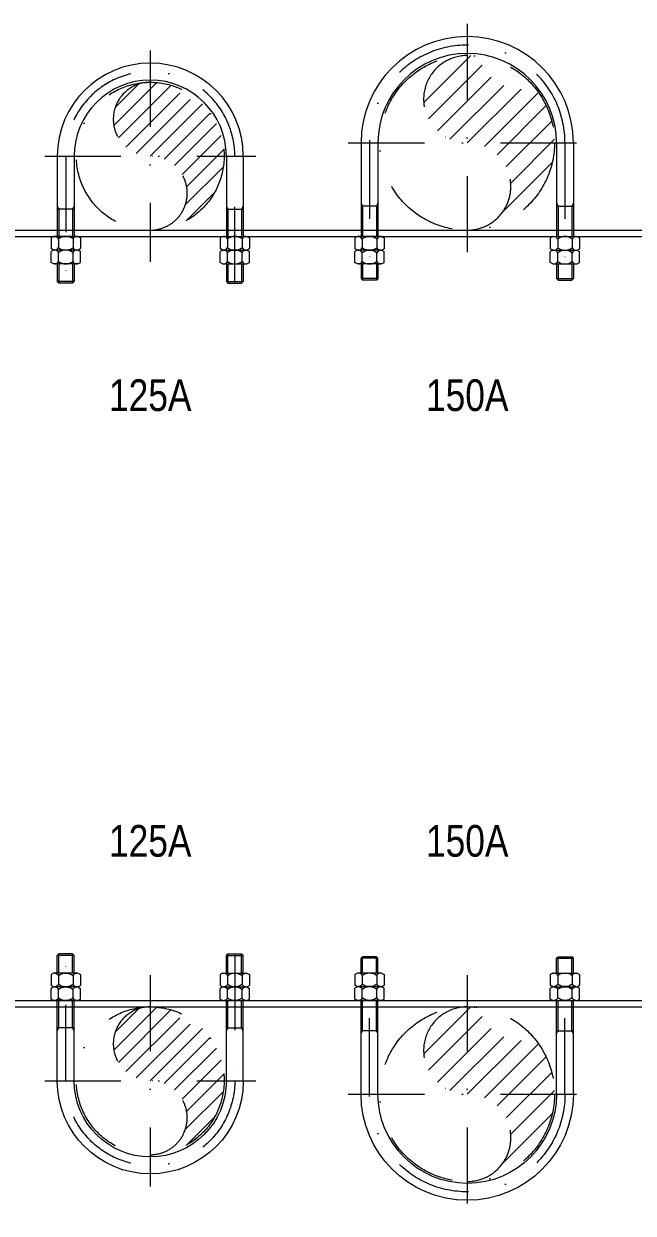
# Model space of a CAD drawing. Extents: x 0 to 90799, y 0 to 77868.
# Drawn here: x 19619 to 20195, y 10632 to 11758 of the extents above; entities that cross this region are included whole.
import ezdxf
from ezdxf.enums import TextEntityAlignment as Align

# ---------------------------------------------------------------- set-up
doc = ezdxf.new("R2010")
doc.units = 0
doc.header["$LTSCALE"] = 30
doc.header["$MEASUREMENT"] = 0
doc.linetypes.add('DGN Style 4', pattern=[4.8, 2.4, -1.2, 0, -1.2])
for name, color, linetype, lineweight in [('L(c)', 1, 'DGN Style 4', 5), ('L(txt)', 2, 'Continuous', 13), ('m_a1', 6, 'Continuous', 5)]:
    doc.layers.add(name, color=color, linetype=linetype, lineweight=lineweight)
doc.styles.add('Style-ENGINEERING', font='ENGINEERING.shx')

# ---------------------------------------------------------------- blocks, each defined once
blk = doc.blocks.new('*U1383')
for p, q in [((-88, 16), (-88, -59.9)), ((-72, 16), (-72, -59.9)), ((72, 16), (72, -59.9)), ((88, 16), (88, -59.9)), ((-88, -31.2), (-86.5, -34)), ((-72, -31.2), (-73.5, -34)), ((72, -31.2), (73.5, -34)), ((88, -31.2), (86.5, -34)), ((-72, -34), (-88, -34)), ((-86.5, -34), (-86.5, -59.9)), ((-73.5, -34), (-73.5, -59.9)), ((72, -34), (88, -34)), ((73.5, -34), (73.5, -59.9)), ((86.5, -34), (86.5, -59.9)), ((7.3, -53.5), (7.8, -53)), ((-91.5, -59.9), (-93.9, -61.3)), ((-93.9, -61.3), (-93.9, -71.5)), ((-68.5, -59.9), (-91.5, -59.9)), ((-86.9, -62.3), (-86.9, -70.5)), ((-73.1, -62.3), (-73.1, -70.5)), ((-68.5, -59.9), (-66.1, -61.3)), ((-66.1, -61.3), (-66.1, -71.5)), ((68.5, -59.9), (66.1, -61.3)), ((66.1, -61.3), (66.1, -71.5)), ((68.5, -59.9), (91.5, -59.9)), ((73.1, -62.3), (73.1, -70.5)), ((86.9, -62.3), (86.9, -70.5)), ((91.5, -59.9), (93.9, -61.3)), ((93.9, -61.3), (93.9, -71.5)), ((-91.5, -72.9), (-93.9, -71.5)), ((-91.5, -72.9), (-93.9, -74.3)), ((-93.9, -84.5), (-93.9, -74.3)), ((-68.5, -72.9), (-91.5, -72.9)), ((-68.5, -72.9), (-91.5, -72.9)), ((-86.9, -83.5), (-86.9, -75.3)), ((-73.1, -83.5), (-73.1, -75.3)), ((-68.5, -72.9), (-66.1, -71.5)), ((-68.5, -72.9), (-66.1, -74.3)), ((-66.1, -84.5), (-66.1, -74.3)), ((68.5, -72.9), (66.1, -71.5)), ((68.5, -72.9), (66.1, -74.3)), ((66.1, -84.5), (66.1, -74.3)), ((68.5, -72.9), (91.5, -72.9)), ((68.5, -72.9), (91.5, -72.9)), ((73.1, -83.5), (73.1, -75.3)), ((86.9, -83.5), (86.9, -75.3)), ((91.5, -72.9), (93.9, -71.5)), ((91.5, -72.9), (93.9, -74.3)), ((93.9, -84.5), (93.9, -74.3)), ((-91.5, -85.9), (-93.9, -84.5)), ((-68.5, -85.9), (-91.5, -85.9)), ((-88, -85.9), (-88, -102.5)), ((-86.5, -85.9), (-86.5, -104)), ((-73.5, -85.9), (-73.5, -104)), ((-72, -85.9), (-72, -102.5)), ((-68.5, -85.9), (-66.1, -84.5)), ((68.5, -85.9), (66.1, -84.5)), ((68.5, -85.9), (91.5, -85.9)), ((72, -85.9), (72, -102.5)), ((73.5, -85.9), (73.5, -104)), ((86.5, -85.9), (86.5, -104)), ((88, -85.9), (88, -102.5)), ((91.5, -85.9), (93.9, -84.5)), ((-88, -102.5), (-86.5, -104)), ((-72, -102.5), (-88, -102.5)), ((-73.5, -104), (-86.5, -104)), ((-72, -102.5), (-73.5, -104)), ((72, -102.5), (73.5, -104)), ((72, -102.5), (88, -102.5)), ((73.5, -104), (86.5, -104)), ((88, -102.5), (86.5, -104))]:
    blk.add_line(p, q)
for centre, radius, start, end in [((0, 16), 88, 0, 180), ((0, 16), 72, 0, 180), ((-90.4, -63.6), 3.7, 20.57, 90), ((-80, -71.1), 11.2, 51.7868, 128.2132), ((-69.6, -63.6), 3.7, 90, 159.43), ((69.6, -63.6), 3.7, 20.57, 90), ((80, -71.1), 11.2, 51.7868, 128.2132), ((90.4, -63.6), 3.7, 90, 159.43), ((-90.4, -69.2), 3.7, 270, 339.43), ((-90.4, -76.6), 3.7, 20.57, 90), ((-80, -61.7), 11.2, 231.7868, 308.2132), ((-80, -84.1), 11.2, 51.7868, 128.2132), ((-69.6, -69.2), 3.7, 200.57, 270), ((-69.6, -76.6), 3.7, 90, 159.43), ((69.6, -69.2), 3.7, 270, 339.43), ((69.6, -76.6), 3.7, 20.57, 90), ((80, -61.7), 11.2, 231.7868, 308.2132), ((80, -84.1), 11.2, 51.7868, 128.2132), ((90.4, -69.2), 3.7, 200.57, 270), ((90.4, -76.6), 3.7, 90, 159.43), ((-90.4, -82.2), 3.7, 270, 339.43), ((-80, -74.7), 11.2, 231.7868, 308.2132), ((-69.6, -82.2), 3.7, 200.57, 270), ((69.6, -82.2), 3.7, 270, 339.43), ((80, -74.7), 11.2, 231.7868, 308.2132), ((90.4, -82.2), 3.7, 200.57, 270)]:
    blk.add_arc(centre, radius, start, end)
blk = doc.blocks.new('*U1382')
at = {"layer": 'L(c)'}
for p, q in [((-80, 16), (-80, -104)), ((80, -104), (80, 16))]:
    blk.add_line(p, q, dxfattribs=at)
blk.add_arc((0, 16), 80, 0, 180, dxfattribs=at)
at = {"layer": 'm_a1'}
blk.add_blockref('*U1383', (0, 0), dxfattribs=at)
blk = doc.blocks.new('*U1385')
for p, q in [((-52, 24.7), (-11.3, 65.4)), ((-50.7, 41.8), (-28.7, 63.8)), ((-47.8, 13.1), (2, 62.8)), ((-40.6, 4.4), (13.4, 58.4)), ((-30.8, -1.6), (23.3, 52.5)), ((-17.6, -4.3), (31.8, 45.2)), ((-4.4, -6.9), (39.1, 36.6)), ((5.4, -12.9), (45.1, 26.7)), ((12.6, -21.6), (49.5, 15.3)), ((16.8, -33.2), (52, 2)), ((15.5, -50.3), (51.6, -14.3)), ((16.3, -65.4), (43.5, -38.2))]:
    blk.add_line(p, q)
blk = doc.blocks.new('*U1384')
blk.add_circle((0, 0), 69.9)
for centre, start, end in [((0, 34.9), 89.9989, 270.0011), ((0, -35), 270.0011, 89.9989)]:
    blk.add_arc(centre, 35, start, end)
blk.add_blockref('*U1385', (17.6, 4.2))
blk = doc.blocks.new('*U1381')
at = {"layer": 'L(c)'}
for p, q in [((0, 110), (0, -89.8)), ((-99.9, 10.1), (99.9, 10.1))]:
    blk.add_line(p, q, dxfattribs=at)
blk.add_blockref('*U1384', (0, 10.1))
at = {"layer": 'm_a1'}
blk.add_blockref('*U1382', (0, -5.9), dxfattribs=at)
blk = doc.blocks.new('*U1388')
for p, q in [((-100.5, 14.8), (-100.5, -73.8)), ((-84.5, 14.8), (-84.5, -73.8)), ((84.5, 14.8), (84.5, -73.8)), ((100.5, 14.8), (100.5, -73.8)), ((-100.5, -42.5), (-99, -45.2)), ((-84.5, -42.5), (-86, -45.2)), ((84.5, -42.5), (86, -45.2)), ((100.5, -42.5), (99, -45.2)), ((-84.5, -45.2), (-100.5, -45.2)), ((-99, -45.2), (-99, -73.8)), ((-86, -45.2), (-86, -73.8)), ((84.5, -45.2), (100.5, -45.2)), ((86, -45.2), (86, -73.8)), ((99, -45.2), (99, -73.8)), ((8.5, -67.4), (9, -66.8)), ((-104, -73.8), (-106.4, -75.2)), ((-106.4, -75.2), (-106.4, -85.5)), ((-81, -73.8), (-104, -73.8)), ((-99.4, -76.2), (-99.4, -84.4)), ((-85.6, -76.2), (-85.6, -84.4)), ((-81, -73.8), (-78.6, -75.2)), ((-78.6, -75.2), (-78.6, -85.5)), ((81, -73.8), (78.6, -75.2)), ((78.6, -75.2), (78.6, -85.5)), ((81, -73.8), (104, -73.8)), ((85.6, -76.2), (85.6, -84.4)), ((99.4, -76.2), (99.4, -84.4)), ((104, -73.8), (106.4, -75.2)), ((106.4, -75.2), (106.4, -85.5)), ((-104, -86.8), (-106.4, -85.5)), ((-104, -86.8), (-106.4, -88.2)), ((-106.4, -98.5), (-106.4, -88.2)), ((-81, -86.8), (-104, -86.8)), ((-81, -86.8), (-104, -86.8)), ((-99.4, -97.4), (-99.4, -89.2)), ((-85.6, -97.4), (-85.6, -89.2)), ((-81, -86.8), (-78.6, -85.5)), ((-81, -86.8), (-78.6, -88.2)), ((-78.6, -98.5), (-78.6, -88.2)), ((81, -86.8), (78.6, -85.5)), ((81, -86.8), (78.6, -88.2)), ((78.6, -98.5), (78.6, -88.2)), ((81, -86.8), (104, -86.8)), ((81, -86.8), (104, -86.8)), ((85.6, -97.4), (85.6, -89.2)), ((99.4, -97.4), (99.4, -89.2)), ((104, -86.8), (106.4, -85.5)), ((104, -86.8), (106.4, -88.2)), ((106.4, -98.5), (106.4, -88.2)), ((-104, -99.8), (-106.4, -98.5)), ((-81, -99.8), (-104, -99.8)), ((-100.5, -99.8), (-100.5, -113.7)), ((-99, -99.8), (-99, -115.2)), ((-86, -99.8), (-86, -115.2)), ((-84.5, -99.8), (-84.5, -113.7)), ((-81, -99.8), (-78.6, -98.5)), ((81, -99.8), (78.6, -98.5)), ((81, -99.8), (104, -99.8)), ((84.5, -99.8), (84.5, -113.7)), ((86, -99.8), (86, -115.2)), ((99, -99.8), (99, -115.2)), ((100.5, -99.8), (100.5, -113.7)), ((104, -99.8), (106.4, -98.5)), ((-100.5, -113.7), (-99, -115.2)), ((-84.5, -113.7), (-100.5, -113.7)), ((-86, -115.2), (-99, -115.2)), ((-84.5, -113.7), (-86, -115.2)), ((84.5, -113.7), (86, -115.2)), ((84.5, -113.7), (100.5, -113.7)), ((86, -115.2), (99, -115.2)), ((100.5, -113.7), (99, -115.2))]:
    blk.add_line(p, q)
for centre, radius, start, end in [((0, 14.7), 100.5, 0, 180), ((0, 14.7), 84.5, 0, 180), ((-102.9, -77.6), 3.7, 20.57, 90), ((-92.5, -85.1), 11.2, 51.7868, 128.2132), ((-82.1, -77.6), 3.7, 90, 159.43), ((82.1, -77.6), 3.7, 20.57, 90), ((92.5, -85.1), 11.2, 51.7868, 128.2132), ((102.9, -77.6), 3.7, 90, 159.43), ((-102.9, -83.2), 3.7, 270, 339.43), ((-102.9, -90.6), 3.7, 20.57, 90), ((-92.5, -75.7), 11.2, 231.7868, 308.2132), ((-92.5, -98.1), 11.2, 51.7868, 128.2132), ((-82.1, -83.2), 3.7, 200.57, 270), ((-82.1, -90.6), 3.7, 90, 159.43), ((82.1, -83.2), 3.7, 270, 339.43), ((82.1, -90.6), 3.7, 20.57, 90), ((92.5, -75.7), 11.2, 231.7868, 308.2132), ((92.5, -98.1), 11.2, 51.7868, 128.2132), ((102.9, -83.2), 3.7, 200.57, 270), ((102.9, -90.6), 3.7, 90, 159.43), ((-102.9, -96.2), 3.7, 270, 339.43), ((-92.5, -88.7), 11.2, 231.7868, 308.2132), ((-82.1, -96.2), 3.7, 200.57, 270), ((82.1, -96.2), 3.7, 270, 339.43), ((92.5, -88.7), 11.2, 231.7868, 308.2132), ((102.9, -96.2), 3.7, 200.57, 270)]:
    blk.add_arc(centre, radius, start, end)
blk = doc.blocks.new('*U1387')
at = {"layer": 'L(c)'}
for p, q in [((-92.5, 14.8), (-92.5, -115.2)), ((92.5, 14.8), (92.5, -115.2))]:
    blk.add_line(p, q, dxfattribs=at)
blk.add_arc((0, 14.7), 92.5, 0, 180, dxfattribs=at)
at = {"layer": 'm_a1'}
blk.add_blockref('*U1388', (0, 0), dxfattribs=at)
blk = doc.blocks.new('*U1390')
for p, q in [((-61.9, 29.6), (-17.3, 74.1)), ((-57.5, 14.1), (-0.1, 71.5)), ((-49, 2.8), (14.5, 66.3)), ((-37.1, -5.1), (27, 59)), ((-20.7, -8.5), (37.7, 49.9)), ((-4.3, -11.9), (46.8, 39.2)), ((7.7, -19.7), (54.1, 26.7)), ((16.1, -31), (59.3, 12.1)), ((20.5, -46.5), (61.8, -5.1)), ((12.7, -74.1), (59.8, -27))]:
    blk.add_line(p, q)
blk = doc.blocks.new('*U1389')
blk.add_circle((0, 0), 82.6)
for centre, start, end in [((0, 41.3), 89.9989, 270.0011), ((0, -41.3), 270.0011, 89.9989)]:
    blk.add_arc(centre, 41.3, start, end)
blk.add_blockref('*U1390', (20.7, 8.5))
blk = doc.blocks.new('*U1386')
at = {"layer": 'L(c)'}
for p, q in [((0, 121.3), (0, -103.9)), ((-112.6, 8.7), (112.6, 8.7))]:
    blk.add_line(p, q, dxfattribs=at)
blk.add_blockref('*U1389', (0, 8.7))
at = {"layer": 'm_a1'}
blk.add_blockref('*U1387', (0, -6), dxfattribs=at)
blk = doc.blocks.new('*U1473')
for p, q in [((-100.5, 14.8), (-100.5, -73.8)), ((-84.5, 14.8), (-84.5, -73.8)), ((84.5, 14.8), (84.5, -73.8)), ((100.5, 14.8), (100.5, -73.8)), ((-100.5, -42.5), (-99, -45.2)), ((-84.5, -42.5), (-86, -45.2)), ((84.5, -42.5), (86, -45.2)), ((100.5, -42.5), (99, -45.2)), ((-84.5, -45.2), (-100.5, -45.2)), ((-99, -45.2), (-99, -73.8)), ((-86, -45.2), (-86, -73.8)), ((84.5, -45.2), (100.5, -45.2)), ((86, -45.2), (86, -73.8)), ((99, -45.2), (99, -73.8)), ((8.5, -67.4), (9, -66.8)), ((-104, -73.8), (-106.4, -75.2)), ((-106.4, -75.2), (-106.4, -85.5)), ((-81, -73.8), (-104, -73.8)), ((-99.4, -76.2), (-99.4, -84.4)), ((-85.6, -76.2), (-85.6, -84.4)), ((-81, -73.8), (-78.6, -75.2)), ((-78.6, -75.2), (-78.6, -85.5)), ((81, -73.8), (78.6, -75.2)), ((78.6, -75.2), (78.6, -85.5)), ((81, -73.8), (104, -73.8)), ((85.6, -76.2), (85.6, -84.4)), ((99.4, -76.2), (99.4, -84.4)), ((104, -73.8), (106.4, -75.2)), ((106.4, -75.2), (106.4, -85.5)), ((-104, -86.8), (-106.4, -85.5)), ((-104, -86.8), (-106.4, -88.2)), ((-106.4, -98.5), (-106.4, -88.2)), ((-81, -86.8), (-104, -86.8)), ((-81, -86.8), (-104, -86.8)), ((-99.4, -97.4), (-99.4, -89.2)), ((-85.6, -97.4), (-85.6, -89.2)), ((-81, -86.8), (-78.6, -85.5)), ((-81, -86.8), (-78.6, -88.2)), ((-78.6, -98.5), (-78.6, -88.2)), ((81, -86.8), (78.6, -85.5)), ((81, -86.8), (78.6, -88.2)), ((78.6, -98.5), (78.6, -88.2)), ((81, -86.8), (104, -86.8)), ((81, -86.8), (104, -86.8)), ((85.6, -97.4), (85.6, -89.2)), ((99.4, -97.4), (99.4, -89.2)), ((104, -86.8), (106.4, -85.5)), ((104, -86.8), (106.4, -88.2)), ((106.4, -98.5), (106.4, -88.2)), ((-104, -99.8), (-106.4, -98.5)), ((-81, -99.8), (-104, -99.8)), ((-100.5, -99.8), (-100.5, -113.7)), ((-99, -99.8), (-99, -115.2)), ((-86, -99.8), (-86, -115.2)), ((-84.5, -99.8), (-84.5, -113.7)), ((-81, -99.8), (-78.6, -98.5)), ((81, -99.8), (78.6, -98.5)), ((81, -99.8), (104, -99.8)), ((84.5, -99.8), (84.5, -113.7)), ((86, -99.8), (86, -115.2)), ((99, -99.8), (99, -115.2)), ((100.5, -99.8), (100.5, -113.7)), ((104, -99.8), (106.4, -98.5)), ((-100.5, -113.7), (-99, -115.2)), ((-84.5, -113.7), (-100.5, -113.7)), ((-86, -115.2), (-99, -115.2)), ((-84.5, -113.7), (-86, -115.2)), ((84.5, -113.7), (86, -115.2)), ((84.5, -113.7), (100.5, -113.7)), ((86, -115.2), (99, -115.2)), ((100.5, -113.7), (99, -115.2))]:
    blk.add_line(p, q)
for centre, radius, start, end in [((0, 14.7), 100.5, 0, 180), ((0, 14.7), 84.5, 0, 180), ((-102.9, -77.6), 3.7, 20.57, 90), ((-92.5, -85.1), 11.2, 51.7868, 128.2132), ((-82.1, -77.6), 3.7, 90, 159.43), ((82.1, -77.6), 3.7, 20.57, 90), ((92.5, -85.1), 11.2, 51.7868, 128.2132), ((102.9, -77.6), 3.7, 90, 159.43), ((-102.9, -83.2), 3.7, 270, 339.43), ((-102.9, -90.6), 3.7, 20.57, 90), ((-92.5, -75.7), 11.2, 231.7868, 308.2132), ((-92.5, -98.1), 11.2, 51.7868, 128.2132), ((-82.1, -83.2), 3.7, 200.57, 270), ((-82.1, -90.6), 3.7, 90, 159.43), ((82.1, -83.2), 3.7, 270, 339.43), ((82.1, -90.6), 3.7, 20.57, 90), ((92.5, -75.7), 11.2, 231.7868, 308.2132), ((92.5, -98.1), 11.2, 51.7868, 128.2132), ((102.9, -83.2), 3.7, 200.57, 270), ((102.9, -90.6), 3.7, 90, 159.43), ((-102.9, -96.2), 3.7, 270, 339.43), ((-92.5, -88.7), 11.2, 231.7868, 308.2132), ((-82.1, -96.2), 3.7, 200.57, 270), ((82.1, -96.2), 3.7, 270, 339.43), ((92.5, -88.7), 11.2, 231.7868, 308.2132), ((102.9, -96.2), 3.7, 200.57, 270)]:
    blk.add_arc(centre, radius, start, end)
blk = doc.blocks.new('*U1472')
at = {"layer": 'L(c)'}
for p, q in [((-92.5, 14.8), (-92.5, -115.2)), ((92.5, 14.8), (92.5, -115.2))]:
    blk.add_line(p, q, dxfattribs=at)
blk.add_arc((0, 14.7), 92.5, 0, 180, dxfattribs=at)
at = {"layer": 'm_a1'}
blk.add_blockref('*U1473', (0, 0), dxfattribs=at)
blk = doc.blocks.new('*U1475')
for p, q in [((-61.9, 29.6), (-17.3, 74.1)), ((-57.5, 14.1), (-0.1, 71.5)), ((-49, 2.8), (14.5, 66.3)), ((-37.1, -5.1), (27, 59)), ((-20.7, -8.5), (37.7, 49.9)), ((-4.3, -11.9), (46.8, 39.2)), ((7.7, -19.7), (54.1, 26.7)), ((16.1, -31), (59.3, 12.1)), ((20.5, -46.5), (61.8, -5.1)), ((12.7, -74.1), (59.8, -27))]:
    blk.add_line(p, q)
blk = doc.blocks.new('*U1474')
blk.add_circle((0, 0), 82.6)
for centre, start, end in [((0, 41.3), 89.9989, 270.0011), ((0, -41.3), 270.0011, 89.9989)]:
    blk.add_arc(centre, 41.3, start, end)
blk.add_blockref('*U1475', (20.7, 8.5))
blk = doc.blocks.new('*U1471')
at = {"layer": 'L(c)'}
for p, q in [((0, 103.9), (0, -121.3)), ((-112.6, -8.7), (112.6, -8.7))]:
    blk.add_line(p, q, dxfattribs=at)
blk.add_blockref('*U1474', (0, -8.7))
at = {"layer": 'm_a1', "extrusion": (0, 0, -1), "rotation": 180}
blk.add_blockref('*U1472', (0, 6.1), dxfattribs=at)
blk = doc.blocks.new('*U1478')
for p, q in [((-88, 16), (-88, -59.9)), ((-72, 16), (-72, -59.9)), ((72, 16), (72, -59.9)), ((88, 16), (88, -59.9)), ((-88, -31.2), (-86.5, -34)), ((-72, -31.2), (-73.5, -34)), ((72, -31.2), (73.5, -34)), ((88, -31.2), (86.5, -34)), ((-72, -34), (-88, -34)), ((-86.5, -34), (-86.5, -59.9)), ((-73.5, -34), (-73.5, -59.9)), ((72, -34), (88, -34)), ((73.5, -34), (73.5, -59.9)), ((86.5, -34), (86.5, -59.9)), ((7.3, -53.5), (7.8, -53)), ((-91.5, -59.9), (-93.9, -61.3)), ((-93.9, -61.3), (-93.9, -71.5)), ((-68.5, -59.9), (-91.5, -59.9)), ((-86.9, -62.3), (-86.9, -70.5)), ((-73.1, -62.3), (-73.1, -70.5)), ((-68.5, -59.9), (-66.1, -61.3)), ((-66.1, -61.3), (-66.1, -71.5)), ((68.5, -59.9), (66.1, -61.3)), ((66.1, -61.3), (66.1, -71.5)), ((68.5, -59.9), (91.5, -59.9)), ((73.1, -62.3), (73.1, -70.5)), ((86.9, -62.3), (86.9, -70.5)), ((91.5, -59.9), (93.9, -61.3)), ((93.9, -61.3), (93.9, -71.5)), ((-91.5, -72.9), (-93.9, -71.5)), ((-91.5, -72.9), (-93.9, -74.3)), ((-93.9, -84.5), (-93.9, -74.3)), ((-68.5, -72.9), (-91.5, -72.9)), ((-68.5, -72.9), (-91.5, -72.9)), ((-86.9, -83.5), (-86.9, -75.3)), ((-73.1, -83.5), (-73.1, -75.3)), ((-68.5, -72.9), (-66.1, -71.5)), ((-68.5, -72.9), (-66.1, -74.3)), ((-66.1, -84.5), (-66.1, -74.3)), ((68.5, -72.9), (66.1, -71.5)), ((68.5, -72.9), (66.1, -74.3)), ((66.1, -84.5), (66.1, -74.3)), ((68.5, -72.9), (91.5, -72.9)), ((68.5, -72.9), (91.5, -72.9)), ((73.1, -83.5), (73.1, -75.3)), ((86.9, -83.5), (86.9, -75.3)), ((91.5, -72.9), (93.9, -71.5)), ((91.5, -72.9), (93.9, -74.3)), ((93.9, -84.5), (93.9, -74.3)), ((-91.5, -85.9), (-93.9, -84.5)), ((-68.5, -85.9), (-91.5, -85.9)), ((-88, -85.9), (-88, -102.5)), ((-86.5, -85.9), (-86.5, -104)), ((-73.5, -85.9), (-73.5, -104)), ((-72, -85.9), (-72, -102.5)), ((-68.5, -85.9), (-66.1, -84.5)), ((68.5, -85.9), (66.1, -84.5)), ((68.5, -85.9), (91.5, -85.9)), ((72, -85.9), (72, -102.5)), ((73.5, -85.9), (73.5, -104)), ((86.5, -85.9), (86.5, -104)), ((88, -85.9), (88, -102.5)), ((91.5, -85.9), (93.9, -84.5)), ((-88, -102.5), (-86.5, -104)), ((-72, -102.5), (-88, -102.5)), ((-73.5, -104), (-86.5, -104)), ((-72, -102.5), (-73.5, -104)), ((72, -102.5), (73.5, -104)), ((72, -102.5), (88, -102.5)), ((73.5, -104), (86.5, -104)), ((88, -102.5), (86.5, -104))]:
    blk.add_line(p, q)
for centre, radius, start, end in [((0, 16), 88, 0, 180), ((0, 16), 72, 0, 180), ((-90.4, -63.6), 3.7, 20.57, 90), ((-80, -71.1), 11.2, 51.7868, 128.2132), ((-69.6, -63.6), 3.7, 90, 159.43), ((69.6, -63.6), 3.7, 20.57, 90), ((80, -71.1), 11.2, 51.7868, 128.2132), ((90.4, -63.6), 3.7, 90, 159.43), ((-90.4, -69.2), 3.7, 270, 339.43), ((-90.4, -76.6), 3.7, 20.57, 90), ((-80, -61.7), 11.2, 231.7868, 308.2132), ((-80, -84.1), 11.2, 51.7868, 128.2132), ((-69.6, -69.2), 3.7, 200.57, 270), ((-69.6, -76.6), 3.7, 90, 159.43), ((69.6, -69.2), 3.7, 270, 339.43), ((69.6, -76.6), 3.7, 20.57, 90), ((80, -61.7), 11.2, 231.7868, 308.2132), ((80, -84.1), 11.2, 51.7868, 128.2132), ((90.4, -69.2), 3.7, 200.57, 270), ((90.4, -76.6), 3.7, 90, 159.43), ((-90.4, -82.2), 3.7, 270, 339.43), ((-80, -74.7), 11.2, 231.7868, 308.2132), ((-69.6, -82.2), 3.7, 200.57, 270), ((69.6, -82.2), 3.7, 270, 339.43), ((80, -74.7), 11.2, 231.7868, 308.2132), ((90.4, -82.2), 3.7, 200.57, 270)]:
    blk.add_arc(centre, radius, start, end)
blk = doc.blocks.new('*U1477')
at = {"layer": 'L(c)'}
for p, q in [((-80, 16), (-80, -104)), ((80, -104), (80, 16))]:
    blk.add_line(p, q, dxfattribs=at)
blk.add_arc((0, 16), 80, 0, 180, dxfattribs=at)
at = {"layer": 'm_a1'}
blk.add_blockref('*U1478', (0, 0), dxfattribs=at)
blk = doc.blocks.new('*U1480')
for p, q in [((-52, 24.7), (-11.3, 65.4)), ((-50.7, 41.8), (-28.7, 63.8)), ((-47.8, 13.1), (2, 62.8)), ((-40.6, 4.4), (13.4, 58.4)), ((-30.8, -1.6), (23.3, 52.5)), ((-17.6, -4.3), (31.8, 45.2)), ((-4.4, -6.9), (39.1, 36.6)), ((5.4, -12.9), (45.1, 26.7)), ((12.6, -21.6), (49.5, 15.3)), ((16.8, -33.2), (52, 2)), ((15.5, -50.3), (51.6, -14.3)), ((16.3, -65.4), (43.5, -38.2))]:
    blk.add_line(p, q)
blk = doc.blocks.new('*U1479')
blk.add_circle((0, 0), 69.9)
for centre, start, end in [((0, 34.9), 89.9989, 270.0011), ((0, -35), 270.0011, 89.9989)]:
    blk.add_arc(centre, 35, start, end)
blk.add_blockref('*U1480', (17.6, 4.2))
blk = doc.blocks.new('*U1476')
at = {"layer": 'L(c)'}
for p, q in [((0, 89.9), (0, -109.9)), ((-99.9, -10), (99.9, -10))]:
    blk.add_line(p, q, dxfattribs=at)
blk.add_blockref('*U1479', (0, -10))
at = {"layer": 'm_a1', "extrusion": (0, 0, -1), "rotation": 180}
blk.add_blockref('*U1477', (0, 5.9), dxfattribs=at)

msp = doc.modelspace()

# ---------------------------------------------------------------- linework, layer by layer
at = {"layer": 'L(txt)'}
for p, q in [((18326.7, 11562.3), (22225.2, 11562.3)), ((18326.7, 11556.3), (22225.2, 11556.3)), ((18326.7, 10833.6), (22225.2, 10833.6)), ((18326.7, 10827.6), (22225.2, 10827.6))]:
    msp.add_line(p, q, dxfattribs=at)

# ---------------------------------------------------------------- block references
at = {"layer": 'L(c)'}
for name, p in [('*U1386', (20038.4, 11636.2)), ('*U1381', (19738.4, 11622.2)), ('*U1476', (19738.4, 10767.7)), ('*U1471', (20038.4, 10753.7))]:
    msp.add_blockref(name, p, dxfattribs=at)

# ---------------------------------------------------------------- texts
at = {"layer": 'L(txt)', "style": 'Style-ENGINEERING', "width": 0.833334}
for s, p in [('125A', (19738.4, 11406.2)), ('150A', (20038.4, 11406.2)), ('125A', (19738.4, 10984.6)), ('150A', (20038.4, 10984.6))]:
    msp.add_text(s, height=30, dxfattribs=at).set_placement(p, align=Align.MIDDLE_CENTER)

doc.saveas('drawing.dxf')
